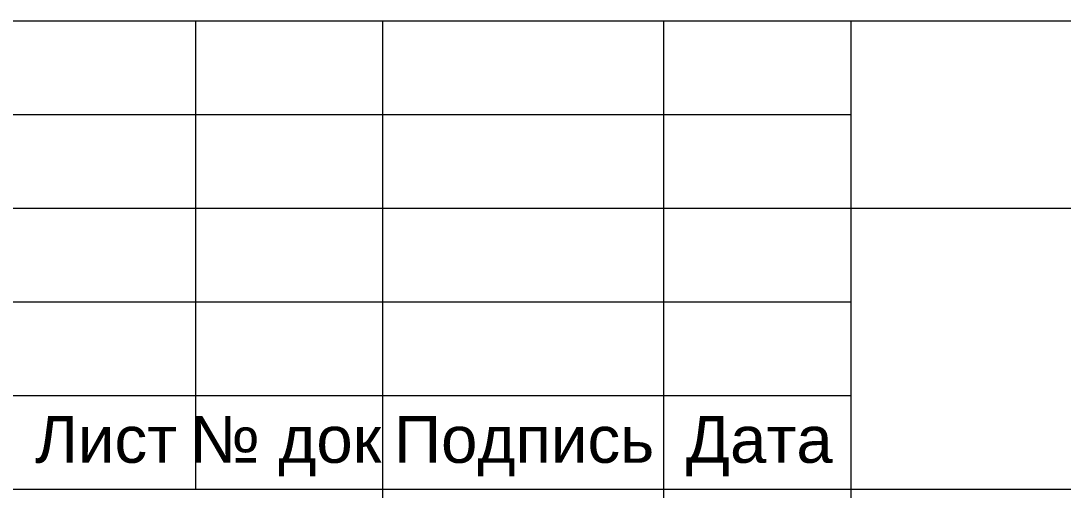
# Model space of a CAD drawing. Header units: metres. Extents: x -1525 to -1043, y -1331 to -1144.
# Drawn here: x -1434.72 to -1429.15, y -1297.91 to -1295.4 of the extents above; entities that cross this region are included whole.
import ezdxf
from ezdxf.enums import TextEntityAlignment as Align

# ---------------------------------------------------------------- set-up
doc = ezdxf.new("R2010")
doc.units = ezdxf.units.M
doc.header["$MEASUREMENT"] = 0
doc.layers.add('ЭО_схема', color=250, linetype='Continuous')
doc.styles.add('Style-Arial', font='arial.ttf')

msp = doc.modelspace()

# ---------------------------------------------------------------- linework, layer by layer
at = {"layer": 'ЭО_схема', "color": 7, "linetype": 'Continuous', "lineweight": 13}
for p, q in [((-1436.78848202, -1295.40414735), (-1418.28848202, -1295.40414735)), ((-1433.78848202, -1295.40414735), (-1433.78848202, -1297.90414735)), ((-1432.78848202, -1295.40414735), (-1432.78848202, -1300.90414735)), ((-1431.28848202, -1295.40414735), (-1431.28848202, -1300.90414735)), ((-1430.28848202, -1295.40414735), (-1430.28848202, -1300.90414735)), ((-1430.28848202, -1296.40414735), (-1418.28848202, -1296.40414735)), ((-1436.78848202, -1297.40414735), (-1430.28848202, -1297.40414735)), ((-1436.78848202, -1297.90414735), (-1430.28848202, -1297.90414735)), ((-1430.28848202, -1297.90414735), (-1418.28848202, -1297.90414735))]:
    msp.add_line(p, q, dxfattribs=at)
at = {"layer": 'ЭО_схема', "color": 7, "linetype": 'Continuous', "lineweight": 0}
for p, q in [((-1436.78848202, -1295.90414735), (-1430.28848202, -1295.90414735)), ((-1436.78848202, -1296.40414735), (-1430.28848202, -1296.40414735)), ((-1436.78848202, -1296.90414735), (-1430.28848202, -1296.90414735))]:
    msp.add_line(p, q, dxfattribs=at)

# ---------------------------------------------------------------- texts
at = {"layer": 'ЭО_схема', "color": 7, "linetype": 'Continuous', "lineweight": 0, "style": 'Style-Arial'}
for s, p in [('Лист', (-1434.26571637, -1297.63913735)), ('№ док', (-1433.30681507, -1297.63913735)), ('Подпись', (-1432.03281574, -1297.63913735)), ('Дата', (-1430.77733862, -1297.63913735))]:
    msp.add_text(s, height=0.25, dxfattribs=at).set_placement(p, align=Align.MIDDLE_CENTER)

doc.saveas('drawing.dxf')
